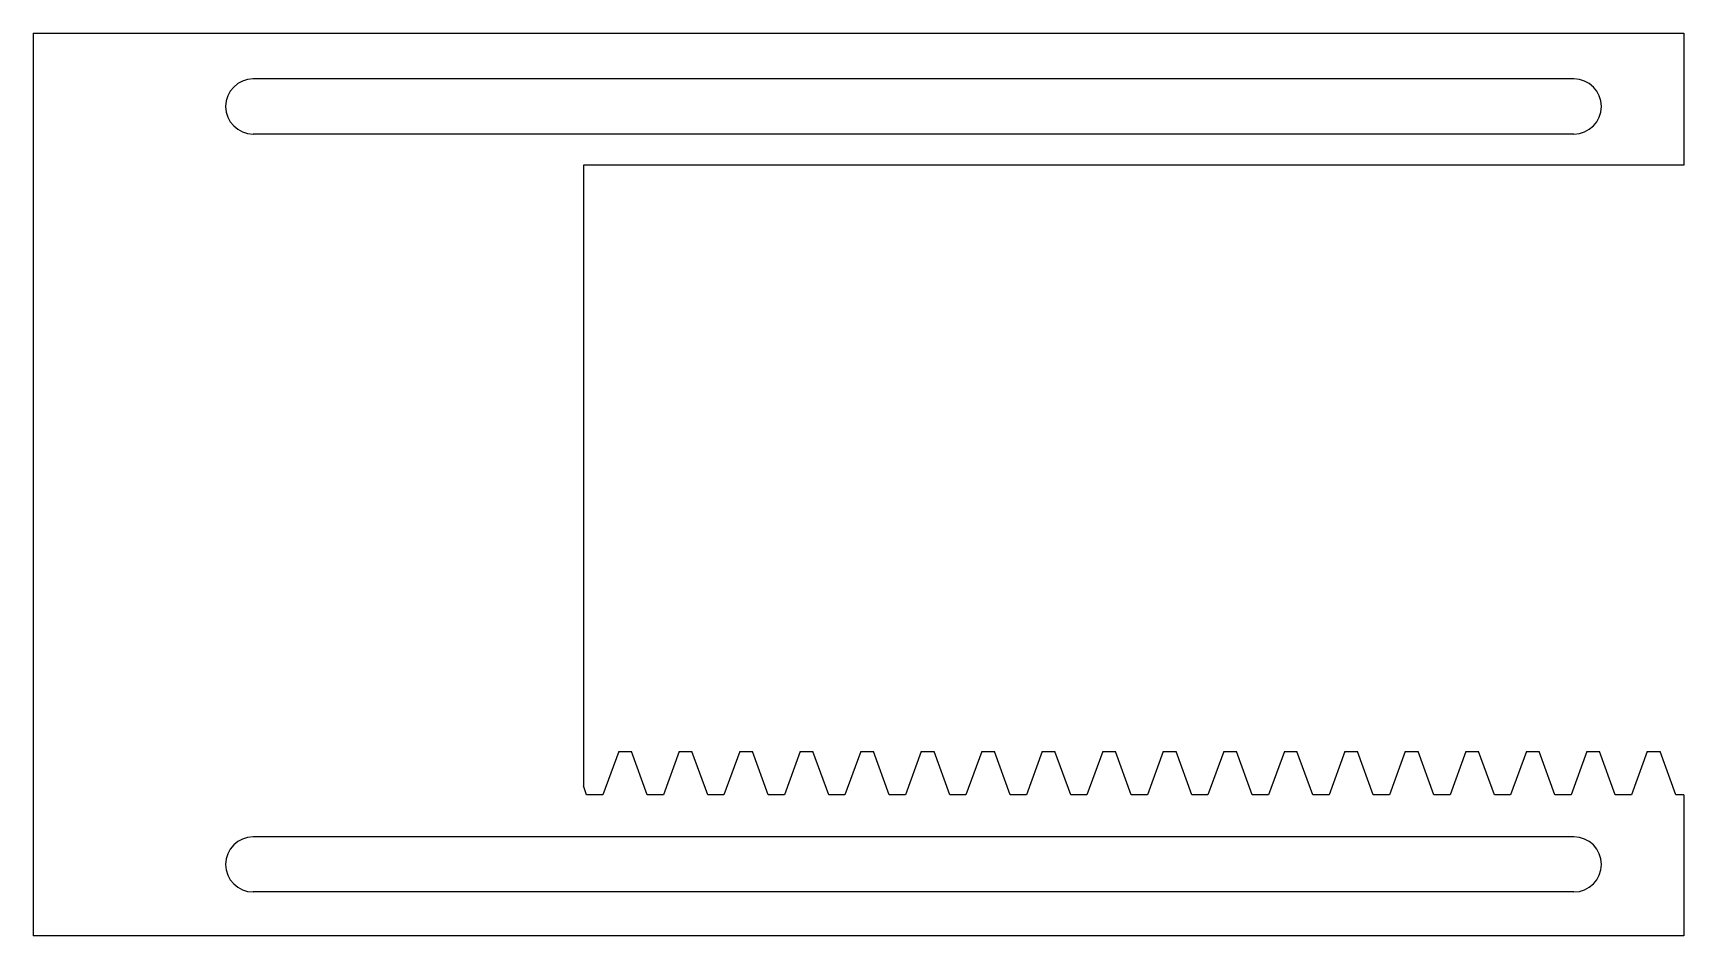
# Model space of a CAD drawing. Header units: millimetres. Extents: x 0 to 150, y 0 to 82.
import ezdxf

# ---------------------------------------------------------------- set-up
doc = ezdxf.new("R2010")
doc.units = ezdxf.units.MM

msp = doc.modelspace()

# ---------------------------------------------------------------- linework, layer by layer
at = {"color": 7, "linetype": 'Continuous', "lineweight": 25}
for p, q in [((0, 82), (0, 0)), ((0, 82), (150, 82)), ((150, 82), (150, 70)), ((140, 77.83), (20, 77.83)), ((140, 72.83), (20, 72.83)), ((150, 70), (50, 70)), ((50, 70), (50, 13.64)), ((53.21, 16.75), (51.78, 12.81)), ((53.21, 16.75), (54.37, 16.75)), ((55.8, 12.81), (54.37, 16.75)), ((58.71, 16.75), (57.27, 12.81)), ((58.71, 16.75), (59.87, 16.75)), ((61.3, 12.81), (59.87, 16.75)), ((64.21, 16.75), (62.77, 12.81)), ((64.21, 16.75), (65.36, 16.75)), ((66.8, 12.81), (65.36, 16.75)), ((69.7, 16.75), (68.27, 12.81)), ((69.7, 16.75), (70.86, 16.75)), ((72.29, 12.81), (70.86, 16.75)), ((75.2, 16.75), (73.77, 12.81)), ((75.2, 16.75), (76.36, 16.75)), ((77.79, 12.81), (76.36, 16.75)), ((80.7, 16.75), (79.27, 12.81)), ((80.7, 16.75), (81.86, 16.75)), ((83.29, 12.81), (81.86, 16.75)), ((86.2, 16.75), (84.76, 12.81)), ((86.2, 16.75), (87.35, 16.75)), ((88.79, 12.81), (87.35, 16.75)), ((91.69, 16.75), (90.26, 12.81)), ((91.69, 16.75), (92.85, 16.75)), ((94.28, 12.81), (92.85, 16.75)), ((97.19, 16.75), (95.76, 12.81)), ((97.19, 16.75), (98.35, 16.75)), ((99.78, 12.81), (98.35, 16.75)), ((102.69, 16.75), (101.26, 12.81)), ((102.69, 16.75), (103.85, 16.75)), ((105.28, 12.81), (103.85, 16.75)), ((108.19, 16.75), (106.75, 12.81)), ((108.19, 16.75), (109.35, 16.75)), ((110.78, 12.81), (109.35, 16.75)), ((113.69, 16.75), (112.25, 12.81)), ((113.69, 16.75), (114.84, 16.75)), ((116.28, 12.81), (114.84, 16.75)), ((119.18, 16.75), (117.75, 12.81)), ((119.18, 16.75), (120.34, 16.75)), ((121.77, 12.81), (120.34, 16.75)), ((124.68, 16.75), (123.25, 12.81)), ((124.68, 16.75), (125.84, 16.75)), ((127.27, 12.81), (125.84, 16.75)), ((130.18, 16.75), (128.75, 12.81)), ((130.18, 16.75), (131.34, 16.75)), ((132.77, 12.81), (131.34, 16.75)), ((135.68, 16.75), (134.24, 12.81)), ((135.68, 16.75), (136.83, 16.75)), ((138.27, 12.81), (136.83, 16.75)), ((141.17, 16.75), (139.74, 12.81)), ((141.17, 16.75), (142.33, 16.75)), ((143.76, 12.81), (142.33, 16.75)), ((146.67, 16.75), (145.24, 12.81)), ((146.67, 16.75), (147.83, 16.75)), ((149.26, 12.81), (147.83, 16.75)), ((50.3, 12.81), (50, 13.64)), ((51.78, 12.81), (50.3, 12.81)), ((57.27, 12.81), (55.8, 12.81)), ((62.77, 12.81), (61.3, 12.81)), ((68.27, 12.81), (66.8, 12.81)), ((73.77, 12.81), (72.29, 12.81)), ((79.27, 12.81), (77.79, 12.81)), ((84.76, 12.81), (83.29, 12.81)), ((90.26, 12.81), (88.79, 12.81)), ((95.76, 12.81), (94.28, 12.81)), ((101.26, 12.81), (99.78, 12.81)), ((106.75, 12.81), (105.28, 12.81)), ((112.25, 12.81), (110.78, 12.81)), ((117.75, 12.81), (116.28, 12.81)), ((123.25, 12.81), (121.77, 12.81)), ((128.75, 12.81), (127.27, 12.81)), ((134.24, 12.81), (132.77, 12.81)), ((139.74, 12.81), (138.27, 12.81)), ((145.24, 12.81), (143.76, 12.81)), ((150, 12.81), (149.26, 12.81)), ((150, 12.81), (150, 0)), ((140, 9), (20, 9)), ((140, 4), (20, 4)), ((150, 0), (0, 0))]:
    msp.add_line(p, q, dxfattribs=at)
for centre, start, end in [((20, 75.33), 90, 270), ((140, 75.33), 270, 90), ((20, 6.5), 90, 270), ((140, 6.5), 270, 90)]:
    msp.add_arc(centre, 2.5, start, end, dxfattribs=at)

doc.saveas('drawing.dxf')
